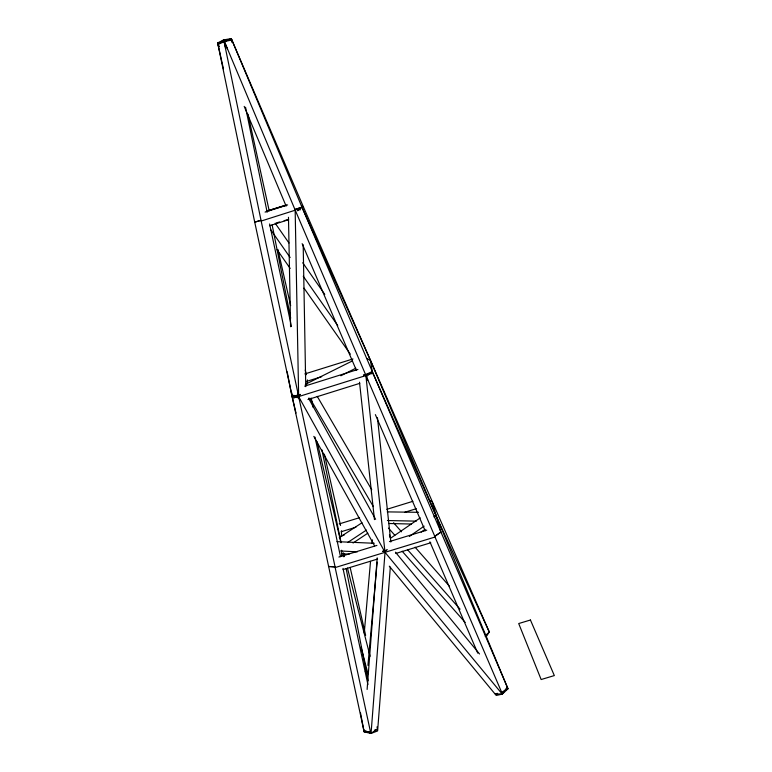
<?xml version="1.0" encoding="UTF-8"?>
<svg xmlns="http://www.w3.org/2000/svg" width="772" height="772" viewBox="0 0 772 772"><rect width="100%" height="100%" fill="white"/><g stroke="black" fill="none" stroke-linecap="round" stroke-linejoin="round"><path stroke-width="1.16" d="M367.115 689.444L377.19 557.857M364.008 730.119L371.062 733.4L385.074 551.7L382.999 551.063M390.323 567.14L377.604 730.959L371.062 733.4M364.249 633.05L370.521 561.35M372.094 543.43L372.403 539.84M367.935 665.339L377.151 562.112M306.841 384.302L307.478 379.911M485.26 636.157L486.302 634.266M486.206 636.688L489.284 632.007L436.238 516.111M389.291 566.156L496.242 695.447L502.263 694.124L507.04 687.273M485.385 636.321L489.236 631.853L303.126 206.259L231.272 38.6L223.716 39.883L217.665 42.933L254.721 222.143L364.123 731.856L370.801 733.381L377.489 729.222L377.006 726.867M386.183 550.089L384.62 551.835L502.263 694.124M497.486 693.333L495.296 693.951L502.398 693.999L507.995 688.798L436.199 515.976L372.181 371.583L363.535 375.597L365.677 374.893M372.181 371.583L366.295 376.832L367.771 380.123M387.312 549.596L384.697 551.739L298.31 395.997L293.707 398.082M297.577 210.766L301.977 207.205L231.282 38.619L218.119 44.361L219.036 46.561L218.119 44.361L223.716 39.883L231.716 40.028L232.237 42.383L231.716 40.028L217.665 42.933L223.436 68.814M302.209 207.813L303.367 206.886L301.437 205.883M421.174 532.12L425.102 529.37M409.343 536.453L424.127 526.147M390.584 538.219L420.248 517.867M353.074 543.005L367.829 533.172M347.69 542.494L366.43 530.074M339.265 537.621L362.01 522.76M298.31 395.997L300.221 394.81M434.202 517.086L436.19 515.957L370.164 359.723M501.877 692.098L507.986 688.769L301.968 207.147L294.952 209.53L223.716 39.883L261.023 220.31L254.721 222.143L261.023 220.348L335.077 566.889L328.476 566.455L335.009 566.909L370.801 733.381M340.867 375.771L355.834 368.196M305.307 384.36L352.457 360.891M434.086 516.709L436.199 515.976M300.231 394.386L292.077 396.605L296.014 413.039M265.066 212.097L287.609 204.908M261.177 221.043L295.174 210.216M269.524 225.762L288.641 219.682M374.372 730.206L377.469 729.231M304.66 386.145L357.938 369.46M298.648 396.596L365.889 375.559M307.97 399.549L359.752 383.356M268.695 210.457L285.669 205.159M304.901 373.918L352.958 358.941M306.735 381.339L321.692 376.688M339.188 523.927L359.569 517.674M386.782 509.337L412.914 501.308M341.118 531.744L355.911 527.218M404.924 512.203L416.34 508.7M340.742 536.144L344.138 535.102M338.889 557.046L376.919 545.408M389.455 541.568L426.752 530.152M335.222 567.545L435.012 537.032M343.077 569.572L377.576 559.034M395.795 553.466L430.757 542.774M266.34 211.238L286.518 205.149M276.299 222.934L279.667 221.969M284.164 220.676L287.531 219.711M363.448 374.931L372.693 373.513M217.665 42.933L219.837 42.556M370.232 731.509L364.143 731.846L360.505 712.952M387.245 511.884L418.53 512.309M387.419 520.521L416.33 521.148M388.596 523.484L411.495 524.043M336.939 541.654L374.246 543.276M300.443 209.781L295.155 209.53L298.639 395.93L291.893 395.283L291.845 392.88M340.5 550.967L357.359 551.855M342.054 553.756L349.118 554.151M382.584 551.333L384.948 551.662L365.812 374.883M366.073 672.933L368.003 673.84L361.007 647.119M430.197 500.787L432.175 501.771L441.034 532.709M434.346 515.532L436.412 516.555M367.279 358.739L370.377 360.321L372.403 372.172M365.233 671.322L367.289 672.537M402.135 551.208L465.217 622.473M388.48 528.087L394.839 535.295M407.568 549.712L460.073 609.176M393.575 522.74L401.546 531.792M415.085 547.184L449.343 586.122M395.457 552.202L479.528 653.971M270.837 229.921L290.137 257.51M303.242 276.241L337.711 325.514M277.052 249.713L290.185 268.434M304.004 288.139L350.324 354.145M275.179 223.224L288.96 242.997M302.73 262.76L324.78 294.393M309.784 398.14L373.368 506.625M317.244 396.374L371.728 489.718M308.51 398.178L375.636 519.334M313.818 436.373L374.555 545.794M370.184 359.8L301.977 207.205L294.943 209.501L434.81 536.386L440.802 532.082L434.742 536.415L502.398 693.999M224.179 41.312L227.499 49.022M429.898 541.799L477.752 653.141M302.142 243.653L356.423 370.396M375.375 414.622L425.16 530.769M244.193 106.391L286.123 206.105M343.569 552.984L344.466 556.467M347.448 568.076L370.106 656.306M299.642 400.195L299.082 397.86L292.048 396.644L287.174 371.815M317.118 441.777L340.963 542.6M350.16 567.536L365.648 635.317M277.91 249.414L290.658 305.615M305.258 370L306.32 374.69M324.365 454.187L340.558 525.491M224.102 41.331L225.405 47.208M248.005 114.217L269.206 210.785M343 568.404L367.926 684.619M269.611 223.986L291.44 326.556M314.995 437.126L340.5 556.67M311.27 398.159L313.21 407.558M321.934 449.864L341.07 542.677M245.554 107.26L267.16 212.242M272.13 224.845L290.687 318.151M297.567 392.282L298.031 394.646M343.164 553.263L343.849 556.805M346.155 568.617L368.032 680.808M389.464 534.793L389.802 537.177M377.45 417.729L390.835 542.031M359.511 382.198L374.459 519.614M288.477 217.289L290.571 326.73M303.184 244.753L305.751 386.647M341.475 530.721L341.533 536.434M341.687 550.233L341.745 556.062M530.441 620.012L518.707 623.544L541.143 679.534L554.335 675.577L530.441 620.012M298.503 395.92L292.048 396.596L298.503 395.92"/></g></svg>
